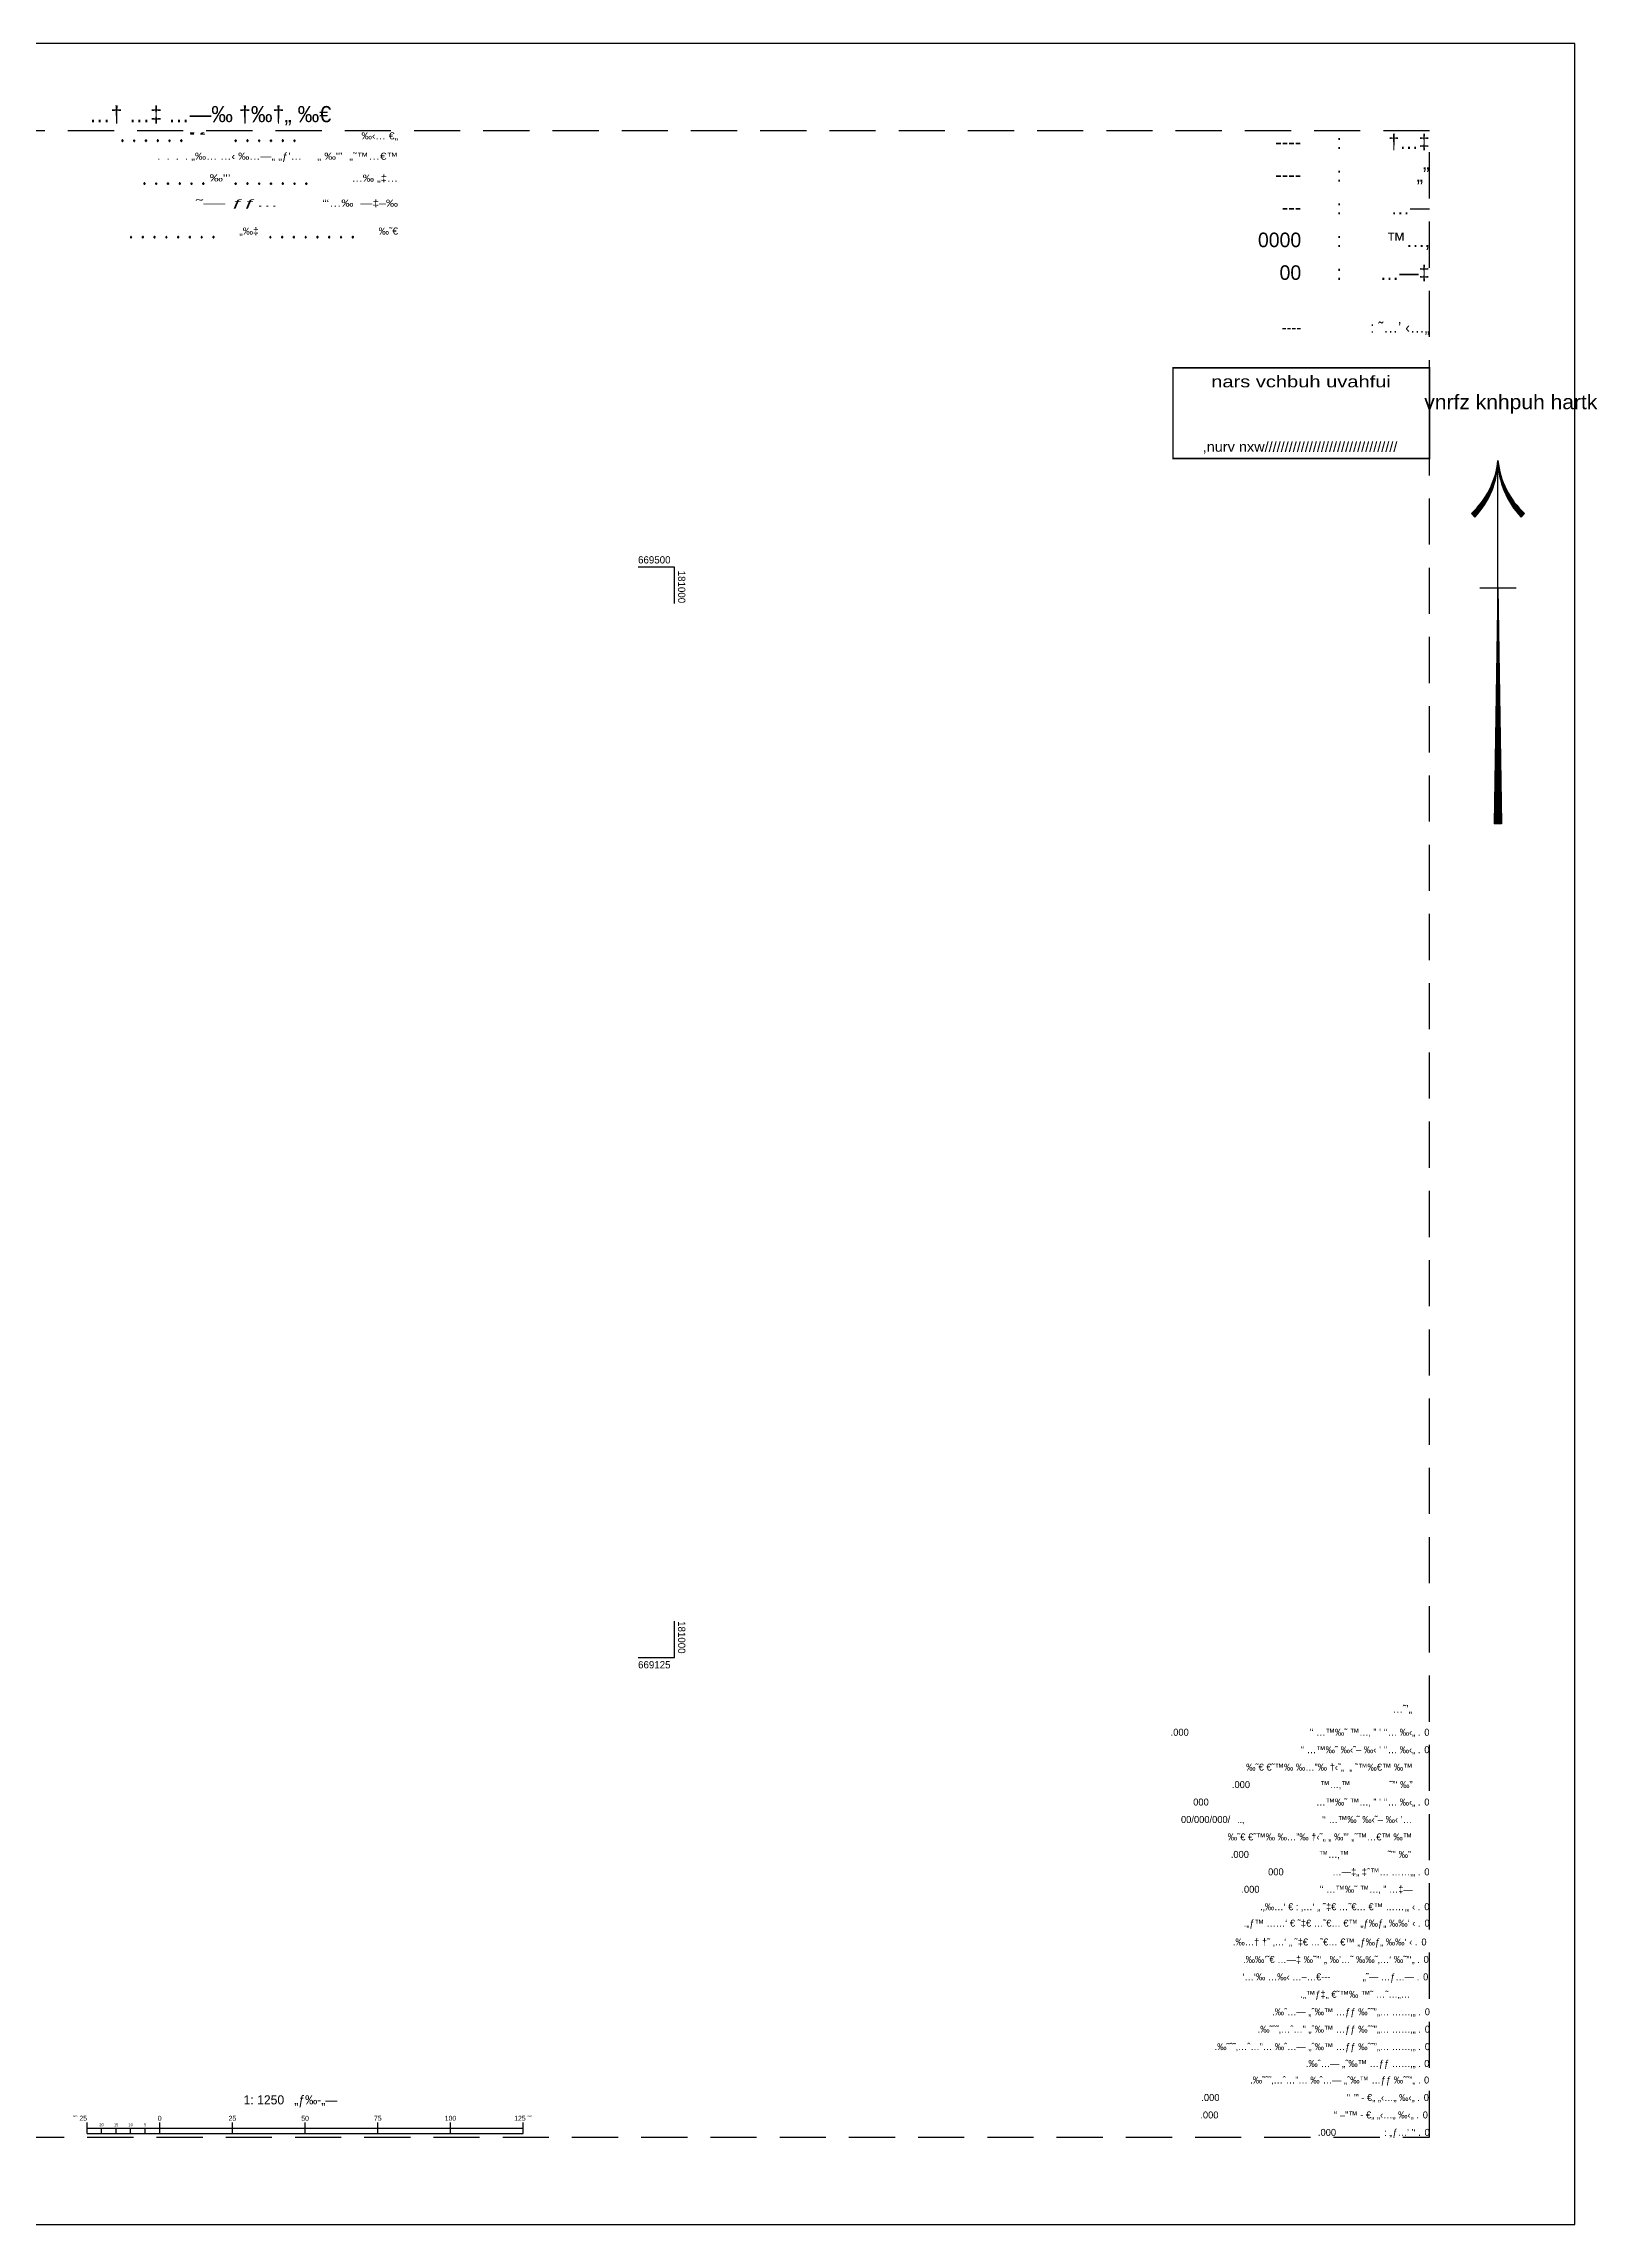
# Model space of a CAD drawing. Extents: x 180421 to 182259, y 668879 to 669787.
# Drawn here: x 180783 to 181317, y 668930 to 669680 of the extents above; entities that cross this region are included whole.
import ezdxf
from ezdxf.enums import TextEntityAlignment as Align

# ---------------------------------------------------------------- set-up
doc = ezdxf.new("R2010")
doc.units = 0
doc.header["$LTSCALE"] = 2.5
doc.header["$MEASUREMENT"] = 0
doc.linetypes.add('HIDDEN', pattern=[9.524999999999999, 6.35, -3.175])
doc.layers.get('0').update_dxf_attribs({"linetype": 'CONTINUOUS'})
for name, color, linetype in [('DFS', 2, 'CONTINUOUS'), ('DRWP002', 2, 'CONTINUOUS'), ('DRWS001', 2, 'CONTINUOUS'), ('DRWS006', 2, 'CONTINUOUS'), ('DRWS014', 2, 'CONTINUOUS'), ('DRWT001', 2, 'CONTINUOUS'), ('DRWT003', 2, 'CONTINUOUS'), ('DRWT004', 2, 'CONTINUOUS'), ('KOTERET', 1, 'CONTINUOUS'), ('חותמת-תצר', 5, 'CONTINUOUS')]:
    doc.layers.add(name, color=color, linetype=linetype)
doc.styles.add('HEBTXT', font='HEBTXT.shx')
doc.styles.add('MD-2010', font='hebtxt.shx', dxfattribs={"height": 1.25})
doc.styles.add('miryam', font='mirym.shx', dxfattribs={"height": 100})

# ---------------------------------------------------------------- blocks, each defined once
blk = doc.blocks.new('SU_1250')
at = {"color": 2}
for p, q in [((-92.96698178449196, -13.11351351676808), (-92.96698178449196, -9.36351351676808)), ((-92.96698178449196, -11.23851351676808), (57.03301821550804, -11.23851351676808)), ((-87.96698178449196, -13.11351351676808), (-87.96698178449196, -11.23851351676808)), ((-82.96698178449196, -13.11351351676808), (-82.96698178449196, -11.23851351676808)), ((-77.96698178449196, -13.11351351676808), (-77.96698178449196, -11.23851351676808)), ((-72.96698178449196, -13.11351351676808), (-72.96698178449196, -11.23851351676808)), ((-67.96698178449196, -13.11351351676808), (-67.96698178449196, -9.36351351676808)), ((-42.96698178449196, -13.11351351676808), (-42.96698178449196, -9.36351351676808)), ((-17.96698178449196, -13.11351351676808), (-17.96698178449196, -9.36351351676808)), ((7.033018215508037, -13.11351351676808), (7.033018215508037, -9.36351351676808)), ((32.03301821550804, -13.11351351676808), (32.03301821550804, -9.36351351676808)), ((57.03301821550804, -13.11351351676808), (57.03301821550804, -9.36351351676808))]:
    blk.add_line(p, q, dxfattribs=at)
at = {"color": 7}
blk.add_line((-92.96698178449196, -13.11351351676808), (57.03301821550804, -13.11351351676808), dxfattribs=at)
at = {"style": 'HEBTXT'}
blk.add_text('1: 1250   „ƒ‰-„—', height=3.125, dxfattribs=at).set_placement((-22.96698178449196, 0.01148648323191992), align=Align.TOP_CENTER)
at = {"color": 2, "style": 'HEBTXT'}
blk.add_text('˜ˆ 25', height=1.7, dxfattribs=at).set_placement((-92.96698178449196, -8.73851351676808), align=Align.RIGHT)
for s, height, p in [('0', 1.7, (-67.96698178449196, -8.73851351676808)), ('25', 1.7, (-42.96698178449196, -8.73851351676808)), ('50', 1.7, (-17.96698178449196, -8.73851351676808)), ('75', 1.7, (7.033018215508037, -8.73851351676808)), ('100', 1.7, (32.03301821550804, -8.73851351676808)), ('125 ˜ˆ', 1.7, (57.03301821550804, -8.73851351676808)), ('20', 1, (-87.96698178449196, -10.61351351676808)), ('15', 1, (-82.96698178449196, -10.61351351676808)), ('10', 1, (-77.96698178449196, -10.61351351676808)), ('5', 1, (-72.96698178449196, -10.61351351676808))]:
    blk.add_text(s, height=height, dxfattribs=at).set_placement(p, align=Align.CENTER)
blk = doc.blocks.new('SU77_6')
at = {"color": 2, "style": 'MD-2010'}
blk.add_attdef('WN', text='', height=2, dxfattribs=at).set_placement((-1.937947931501185, 0.0004575517768898862), align=Align.RIGHT)
at = {"layer": 'DFS', "style": 'HEBTXT'}
blk.add_text('..‚', height=2, dxfattribs=at).set_placement((0, 0))
blk = doc.blocks.new('SUNORTHR')
at = {"color": 2}
for p, q in [((0, 65), (0, 100)), ((-6.403872921098891, 84.38151733106574), (-7.320254394406588, 85.37681601775166)), ((6.403872921098892, 84.38151733106574), (7.320254394406589, 85.37681601775166)), ((0, 65), (0, 68.5)), ((-5, 65), (5, 65)), ((0, 65), (-1, 0)), ((-0.02554744525547445, 65), (-0.5, 0)), ((0, 65), (1, 0)), ((0, 0), (0, 65)), ((0.5, 0), (3.044159906230268e-17, 65)), ((-0.2423076923076923, 44), (-0.75, 0)), ((-0.08076923076923077, 44), (-0.25, 0)), ((0.08076923076923077, 44), (0.25, 0)), ((0.2423076923076923, 44), (0.75, 0)), ((1, 0), (-1, 0))]:
    blk.add_line(p, q, dxfattribs=at)
for centre, start, end in [((-22.93668294439459, 102.3381048251573), 312.6360808484674, 354.179524759516), ((-22.99498270379199, 101.6700087177656), 313.8673465120373, 355.8461914261827), ((-23.0338264121041, 101.0004996162723), 315.0659592826666, 357.5128580928494), ((-23.05318120367573, 100.3301439922182), 316.2313638486169, 359.1795247595161), ((22.9366829443946, 102.3381048251573), 185.8204752404839, 227.3639191515327), ((22.99498270379199, 101.6700087177656), 184.1538085738173, 226.1326534879627), ((23.03382641210411, 101.0004996162723), 182.4871419071506, 224.9340407173334), ((23.05318120367573, 100.3301439922182), 180.8204752404839, 223.7686361513832), ((-22.95827527439944, 102.115598045472), 313.0500989810666, 341.0880374025801), ((-22.97770913656962, 101.8928923636358), 313.4605269894214, 341.6348140411041), ((-23.01009435205782, 101.4469680627099), 314.2705384293455, 342.7245557327126), ((-23.02304266061551, 101.2237913680788), 314.6700828809357, 343.2675196707672), ((-23.04244459266781, 100.7771138005079), 315.458146343693, 344.3496266687203), ((-23.04889639205126, 100.5536549228465), 315.8466220834477, 344.888765208451), ((23.04889639205127, 100.5536549228465), 195.111234791549, 224.1533779165523), ((23.04244459266782, 100.7771138005079), 195.6503733312797, 224.541853656307), ((23.02304266061551, 101.2237913680788), 196.7324803292328, 225.3299171190644), ((23.01009435205782, 101.4469680627099), 197.2754442672874, 225.7294615706545), ((22.97770913656962, 101.8928923636358), 198.3651859588959, 226.5394730105786), ((22.95827527439945, 102.115598045472), 198.9119625974199, 226.9499010189334)]:
    blk.add_arc(centre, 23.05554507412708, start, end, dxfattribs=at)
blk = doc.blocks.new('HEAN12')
at = {"layer": 'DRWT003', "style": 'HEBTXT'}
blk.add_text('  \'‘ –"™ - €„ „‹…„ ‰‹„ .', height=2, dxfattribs=at).set_placement((-2.511170887146363, -2.842170943040401e-14), align=Align.RIGHT)
at = {"layer": 'DRWT003', "style": 'HEBTXT', "flags": 8}
blk.add_attdef('NUM_T', text='', height=2, dxfattribs=at).set_placement((-59.9409527996354, 3.31529970765132e-05), align=Align.RIGHT)
blk.add_attdef('NO', (-1.404364525915412, 0), '', height=2, dxfattribs=at)
blk = doc.blocks.new('HEAN11')
at = {"layer": 'DRWT003', "style": 'HEBTXT'}
blk.add_text('  \'‘ ’" - €„ „‹…„ ‰‹„ .', height=2, dxfattribs=at).set_placement((-2.511172131737794, -2.842170943040401e-14), align=Align.RIGHT)
at = {"layer": 'DRWT003', "style": 'HEBTXT', "flags": 8}
blk.add_attdef('NUM_T', text='', height=2, dxfattribs=at).set_placement((-59.94095404422683, 3.31529970765132e-05), align=Align.RIGHT)
blk.add_attdef('NO', (-1.404365770506843, 0), '', height=2, dxfattribs=at)
blk = doc.blocks.new('HEAN15')
at = {"layer": 'DRWT003', "style": 'HEBTXT'}
blk.add_text('.‰˜ˆ˜‚…ˆ…”… ‰ˆ…— „ˆ‰™ …ƒƒ ‰ˆ˜”„… ……‚„ .', height=2, dxfattribs=at).set_placement((-2.439833450163064, 0), align=Align.RIGHT)
at = {"layer": 'DRWT003', "style": 'HEBTXT', "flags": 8}
blk.add_attdef('NO', (-1.333027088932113, 0), '', height=2, dxfattribs=at)
blk = doc.blocks.new('HEAN10')
at = {"layer": 'DRWT003', "style": 'HEBTXT'}
blk.add_text('.‰˜ˆ˜‚…ˆ…” „ˆ‰™ …ƒƒ ‰ˆ˜”„… ……‚„ .', height=2, dxfattribs=at).set_placement((-2.439833450163064, 0), align=Align.RIGHT)
at = {"layer": 'DRWT003', "style": 'HEBTXT', "flags": 8}
blk.add_attdef('NO', (-1.333027088932113, 0), '', height=2, dxfattribs=at)
blk = doc.blocks.new('HEAN9')
at = {"layer": 'DRWT003', "style": 'HEBTXT'}
blk.add_text('.‰ˆ…— „ˆ‰™ …ƒƒ ‰ˆ˜”„… ……‚„ .', height=2, dxfattribs=at).set_placement((-2.439833450163064, 0), align=Align.RIGHT)
at = {"layer": 'DRWT003', "style": 'HEBTXT', "flags": 8}
blk.add_attdef('NO', (-1.333027088932113, 0), '', height=2, dxfattribs=at)
blk = doc.blocks.new('HEAN8')
at = {"layer": 'DRWT003', "style": 'HEBTXT'}
for s, p in [('‘…‘‰ …‰‹ …–…€                „˜— …ƒ…— .', (-2.439833450163064, -2.842170943040401e-14)), ('.„™ƒ‡„ €˜™‰ ™˜ …˜…„…', (-5.043261057522272, -5.000000000000028))]:
    blk.add_text(s, height=2, dxfattribs=at).set_placement(p, align=Align.RIGHT)
at = {"layer": 'DRWT003', "style": 'HEBTXT', "flags": 8}
blk.add_attdef('NEK_BAK', text='', height=2, dxfattribs=at).set_placement((-27.88827548702477, -2.842170943040401e-14), align=Align.RIGHT)
blk.add_attdef('NO', (-1.333027088932113, 2.842170943040401e-14), '', height=2, dxfattribs=at)
blk = doc.blocks.new('HEAN7')
at = {"layer": 'DRWT003', "style": 'HEBTXT'}
blk.add_text('.‰‰’˜€ …—‡ ‰˜”‘ „ ‰’…˜ ‰‰˜‚…‘ ‰˜”‘„ .', height=2, dxfattribs=at).set_placement((-2.411054459041566, -2.842170943040401e-14), align=Align.RIGHT)
at = {"layer": 'DRWT003', "style": 'HEBTXT', "flags": 8}
blk.add_attdef('NO', (-1.333027088932113, 0), '', height=2, dxfattribs=at)
blk = doc.blocks.new('HEAN6')
at = {"layer": 'DRWT003', "style": 'HEBTXT'}
blk.add_text('.‰…† †˜ ‚…‘ „ ˜‡€ …˜€… €™ „ƒ‰ƒ„ ‰‰‘ ‹ .', height=2, dxfattribs=at).set_placement((-2.467012563973526, -2.842170943040401e-14), align=Align.RIGHT)
at = {"layer": 'DRWT003', "style": 'HEBTXT', "flags": 8}
blk.add_attdef('NO', (-1.333027088932113, 0), '', height=2, dxfattribs=at)
blk = doc.blocks.new('HEAN5')
at = {"layer": 'DRWT003', "style": 'HEBTXT'}
blk.add_text('.‚‰…‘ € : ‚…‘ „ ˜‡€ …˜€… €™ ……‚„ ‹ .', height=2, dxfattribs=at).set_placement((-2.467601810322918, -2.842170943040401e-14), align=Align.RIGHT)
at = {"layer": 'DRWT003', "style": 'HEBTXT', "flags": 8}
blk.add_attdef('NO', (-1.333027088932113, 0), '', height=2, dxfattribs=at)
blk = doc.blocks.new('HEAN4')
at = {"layer": 'DRWT003', "style": 'HEBTXT'}
for s, p in [('…—‡„ ‡ˆ™… ……‚„ .', (-2.439833450163121, -2.842170943040401e-14)), ("'‘ …™‰˜ ™…‚ ” …‡—", (-4.636977357025785, -5.000000000000028))]:
    blk.add_text(s, height=2, dxfattribs=at).set_placement(p, align=Align.RIGHT)
at = {"layer": 'DRWT003', "style": 'HEBTXT', "flags": 8}
for tag, p in [('GVUL', (-41.63032352294357, -2.842170943040401e-14)), ('MS_GUSH', (-48.55472201430791, -5.000000000000028))]:
    blk.add_attdef(tag, text='', height=2, dxfattribs=at).set_placement(p, align=Align.RIGHT)
blk.add_attdef('NO', (-1.333027088932113, -2.842170943040401e-14), '', height=2, dxfattribs=at)
blk = doc.blocks.new('HEAN3')
at = {"layer": 'DRWT003', "style": 'HEBTXT'}
for s, p in [(' …™‰˜ ™…‚ ” ’ ‘‘… ‰‹„ .', (-2.439833450163064, 0)), ("'‘ …™‰˜ ‰‹˜– ‰‹ ’…", (-4.844343128563366, -5)), ('   ‰˜€ €˜™‰ ‰…”‰ †‹˜„ „ ‰"’ „˜™…€™ ‰™', (-4.844343128563366, -10)), (' ™…‚™               ˜”‘ ‰”', (-5.106365048850591, -15))]:
    blk.add_text(s, height=2, dxfattribs=at).set_placement(p, align=Align.RIGHT)
at = {"layer": 'DRWT003', "style": 'HEBTXT', "flags": 8}
for p in [(-63.10224855167229, 0), (-51.58939217886513, -15)]:
    blk.add_attdef('MS_GUSH', text='', height=2, dxfattribs=at).set_placement(p, align=Align.RIGHT)
blk.add_attdef('NO', (-1.333027088932113, 0), '', height=2, dxfattribs=at)
blk = doc.blocks.new('HEAN2')
at = {"layer": 'DRWT003', "style": 'HEBTXT'}
for s, p in [("'‘ …™‰˜ ‰‹˜– ‰‹ ’ ‘‘… ‰‹„ .", (-2.439833450163121, 0)), ('‰˜€ €˜™‰ ‰…”‰ †‹˜„  „ ˜™‰€™ ‰™', (-4.690292125863323, -5)), (' ™…‚™               ˜”‘ ‰”', (-4.690292125863323, -10))]:
    blk.add_text(s, height=2, dxfattribs=at).set_placement(p, align=Align.RIGHT)
at = {"layer": 'DRWT003', "style": 'HEBTXT', "flags": 8}
blk.add_attdef('NO', (-1.333027088932113, 0), '', height=2, dxfattribs=at)
blk.add_attdef('MS_GUSH', text='', height=2, dxfattribs=at).set_placement((-51.26885085571934, -10), align=Align.RIGHT)
blk = doc.blocks.new('HEAN1')
at = {"layer": 'DRWT003', "style": 'HEBTXT'}
blk.add_text(" '‘ …™‰˜ ™…‚ ” ’ ‘‘… ‰‹„ .", height=2, dxfattribs=at).set_placement((-2.439833450163121, 0), align=Align.RIGHT)
at = {"layer": 'DRWT003', "style": 'HEBTXT', "flags": 8}
blk.add_attdef('MS_GUSH', text='', height=2, dxfattribs=at).set_placement((-68.83206712103419, 0), align=Align.RIGHT)
blk.add_attdef('NO', (-1.333027088932113, 0), '', height=2, dxfattribs=at)
blk = doc.blocks.new('HEAN13')
at = {"layer": 'DRWT003', "style": 'HEBTXT'}
blk.add_text(": „ƒ…’ '‘ .", height=2, dxfattribs=at).set_placement((-2.439833450163064, 0), align=Align.RIGHT)
at = {"layer": 'DRWT003', "style": 'HEBTXT', "flags": 8}
blk.add_attdef('MS_WORK', text='', height=2, dxfattribs=at).set_placement((-26.68609030272285, 0), align=Align.RIGHT)
blk.add_attdef('NO', (-1.333027088932113, 5.684341886080801e-14), '', height=2, dxfattribs=at)
blk = doc.blocks.new('HEAN16')
at = {"layer": 'DRWT003', "style": 'HEBTXT'}
blk.add_text('.„ƒ™ ……‘ € ˜‡€ …˜€… €™ „ƒ‰ƒ„ ‰‰‘ ‹ .', height=2, dxfattribs=at).set_placement((-1.133985475054914, 2.842170943040401e-14), align=Align.RIGHT)
at = {"layer": 'DRWT003', "style": 'MD-2010'}
blk.add_attdef('0', (0, 0), '', height=2, dxfattribs=at)
blk = doc.blocks.new('HEAN17')
at = {"layer": 'DRWT003', "style": 'HEBTXT'}
blk.add_text('.‰ˆ…— „ˆ‰™ …ƒƒ ……‚„ .', height=2, dxfattribs=at).set_placement((-0.9570588374124327, 0), align=Align.RIGHT)
at = {"layer": 'DRWT003', "style": 'MD-2010'}
blk.add_attdef('0', (0, 0), '', height=2, dxfattribs=at)
blk = doc.blocks.new('HEAN18')
at = {"layer": 'DRWT003', "style": 'HEBTXT'}
blk.add_text('.‰˜ˆ˜‚…ˆ…”… ‰ˆ…— „ˆ‰™ …ƒƒ ‰ˆ˜”„ .', height=2, dxfattribs=at).set_placement((-0.9570588374124327, 0), align=Align.RIGHT)
at = {"layer": 'DRWT003', "style": 'MD-2010'}
blk.add_attdef('0', (0, 0), '', height=2, dxfattribs=at)

msp = doc.modelspace()

# ---------------------------------------------------------------- linework, layer by layer
at = {"color": 2}
for p, q in [((181309.6962988791, 669680.0336446953), (180434.6962988791, 669680.0336446953)), ((181309.6962988791, 668930.0336446953), (181309.6962988791, 669680.0336446953)), ((180434.6962988791, 668930.0336446953), (181309.6962988791, 668930.0336446953))]:
    msp.add_line(p, q, dxfattribs=at)
at = {"color": 30, "linetype": 'HIDDEN'}
for p, q in [((181259.6962988791, 669650.0336446953), (180464.6962988791, 669650.0336446953)), ((181259.6962988791, 668960.0336446953), (181259.6962988791, 669650.0336446953)), ((180464.6962988791, 668960.0336446953), (181259.6962988791, 668960.0336446953))]:
    msp.add_line(p, q, dxfattribs=at)
at = {"layer": 'DRWP002'}
for p, q in [((181000, 669500), (180987.5, 669500)), ((181000, 669487.5), (181000, 669500)), ((181000, 669125), (181000, 669137.5)), ((180987.5, 669125), (181000, 669125))]:
    msp.add_line(p, q, dxfattribs=at)
at = {"layer": 'KOTERET', "color": 1, "linetype": 'Continuous', "lineweight": 40}
for centre, start, end in [((180810.17088741, 669646.656944992), 90.00000531603101, 180.000011459156), ((180810.1708873965, 669646.6569449914), 180.000011459156, 270.000013440221), ((180810.1708874166, 669646.6569449789), 2.3552104e-05, 90.00000810413601), ((180810.1708874031, 669646.6569449782), 270.000010672127, 2.3712184e-05), ((180814.22088741, 669646.6569453969), 90.00000531603101, 180.000011459156), ((180814.2208873965, 669646.6569453962), 180.000011459156, 270.000013440221), ((180814.2208874167, 669646.6569453836), 2.3552104e-05, 90.00000810413601), ((180814.2208874031, 669646.6569453831), 270.000010672127, 2.3712184e-05), ((180818.27088741, 669646.6569458017), 90.00000531603101, 180.000011459156), ((180818.2708873965, 669646.6569458017), 180.000011459156, 270.000013440221), ((180818.2708874166, 669646.6569457885), 2.3552104e-05, 90.00000810413601), ((180818.2708874031, 669646.656945788), 270.000010672127, 2.3712184e-05), ((180822.3208874101, 669646.6569462072), 90.00000531603101, 180.000011459156), ((180822.3208873965, 669646.6569462066), 180.000011459156, 270.000013440221), ((180822.3208874166, 669646.6569461934), 2.3552104e-05, 90.00000810413601), ((180822.3208874031, 669646.6569461934), 270.000010672127, 2.3712184e-05), ((180826.37088741, 669646.656946612), 90.00000531603101, 180.000011459156), ((180826.3708873965, 669646.6569466115), 180.000011459156, 270.000013440221), ((180826.3708874166, 669646.6569465982), 2.3552104e-05, 90.00000810413601), ((180826.3708874031, 669646.6569465982), 270.000010672127, 2.3712184e-05), ((180830.42088741, 669646.656947017), 90.00000531603101, 180.000011459156), ((180830.4208873965, 669646.6569470163), 180.000011459156, 270.000013440221), ((180830.4208874166, 669646.6569470031), 2.3552104e-05, 90.00000810413601), ((180830.4208874031, 669646.6569470031), 270.000010672127, 2.3712184e-05), ((180849.0997559676, 669646.656944992), 90.00000531603101, 180.000011459156), ((180849.0997559541, 669646.6569449914), 180.000011459156, 270.000013440221), ((180849.0997559742, 669646.6569449789), 2.3552104e-05, 90.00000810413601), ((180849.0997559607, 669646.6569449782), 270.000010672127, 2.3712184e-05), ((180853.1497559676, 669646.6569453969), 90.00000531603101, 180.000011459156), ((180853.1497559541, 669646.6569453962), 180.000011459156, 270.000013440221), ((180853.1497559742, 669646.6569453836), 2.3552104e-05, 90.00000810413601), ((180853.1497559607, 669646.6569453831), 270.000010672127, 2.3712184e-05), ((180857.1997559676, 669646.6569458017), 90.00000531603101, 180.000011459156), ((180857.1997559541, 669646.6569458017), 180.000011459156, 270.000013440221), ((180857.1997559742, 669646.6569457885), 2.3552104e-05, 90.00000810413601), ((180857.1997559607, 669646.656945788), 270.000010672127, 2.3712184e-05), ((180861.2497559676, 669646.6569462072), 90.00000531603101, 180.000011459156), ((180861.2497559541, 669646.6569462066), 180.000011459156, 270.000013440221), ((180861.2497559742, 669646.6569461934), 2.3552104e-05, 90.00000810413601), ((180861.2497559607, 669646.6569461934), 270.000010672127, 2.3712184e-05), ((180865.2997559676, 669646.656946612), 90.00000531603101, 180.000011459156), ((180865.2997559541, 669646.6569466115), 180.000011459156, 270.000013440221), ((180865.2997559742, 669646.6569465982), 2.3552104e-05, 90.00000810413601), ((180865.2997559607, 669646.6569465982), 270.000010672127, 2.3712184e-05), ((180869.3497559676, 669646.656947017), 90.00000531603101, 180.000011459156), ((180869.3497559541, 669646.6569470163), 180.000011459156, 270.000013440221), ((180869.3497559742, 669646.6569470031), 2.3552104e-05, 90.00000810413601), ((180869.3497559607, 669646.6569470031), 270.000010672127, 2.3712184e-05), ((180817.7365559675, 669631.8805510151), 90.00000531603101, 180.000011459156), ((180817.736555954, 669631.8805510146), 180.000011459156, 270.000013440221), ((180817.7365559741, 669631.8805510013), 2.3552104e-05, 90.00000810413601), ((180817.7365559606, 669631.8805510013), 270.000010672127, 2.3712184e-05), ((180821.7865559675, 669631.88055142), 90.00000531603101, 180.000011459156), ((180821.786555954, 669631.88055142), 180.000011459156, 270.000013440221), ((180821.7865559741, 669631.8805514068), 2.3552104e-05, 90.00000810413601), ((180821.7865559606, 669631.8805514062), 270.000010672127, 2.3712184e-05), ((180825.8365559675, 669631.8805518248), 90.00000531603101, 180.000011459156), ((180825.836555954, 669631.8805518248), 180.000011459156, 270.000013440221), ((180825.8365559741, 669631.8805518117), 2.3552104e-05, 90.00000810413601), ((180825.8365559606, 669631.880551811), 270.000010672127, 2.3712184e-05), ((180829.8865559675, 669631.8805522297), 90.00000531603101, 180.000011459156), ((180829.886555954, 669631.8805522297), 180.000011459156, 270.000013440221), ((180829.8865559741, 669631.8805522164), 2.3552104e-05, 90.00000810413601), ((180829.8865559606, 669631.8805522159), 270.000010672127, 2.3712184e-05), ((180833.9365559675, 669631.8805526352), 90.00000531603101, 180.000011459156), ((180833.936555954, 669631.8805526345), 180.000011459156, 270.000013440221), ((180833.9365559741, 669631.8805526213), 2.3552104e-05, 90.00000810413601), ((180833.9365559606, 669631.8805526213), 270.000010672127, 2.3712184e-05), ((180837.9865559675, 669631.88055304), 90.00000531603101, 180.000011459156), ((180837.986555954, 669631.8805530394), 180.000011459156, 270.000013440221), ((180837.9865559741, 669631.8805530268), 2.3552104e-05, 90.00000810413601), ((180837.9865559606, 669631.8805530262), 270.000010672127, 2.3712184e-05), ((180849.0997559676, 669631.8805510151), 90.00000531603101, 180.000011459156), ((180849.0997559541, 669631.8805510146), 180.000011459156, 270.000013440221), ((180849.0997559742, 669631.8805510013), 2.3552104e-05, 90.00000810413601), ((180849.0997559607, 669631.8805510013), 270.000010672127, 2.3712184e-05), ((180853.1497559676, 669631.88055142), 90.00000531603101, 180.000011459156), ((180853.1497559541, 669631.88055142), 180.000011459156, 270.000013440221), ((180853.1497559742, 669631.8805514068), 2.3552104e-05, 90.00000810413601), ((180853.1497559607, 669631.8805514062), 270.000010672127, 2.3712184e-05), ((180857.1997559676, 669631.8805518248), 90.00000531603101, 180.000011459156), ((180857.1997559541, 669631.8805518248), 180.000011459156, 270.000013440221), ((180857.1997559742, 669631.8805518117), 2.3552104e-05, 90.00000810413601), ((180857.1997559607, 669631.880551811), 270.000010672127, 2.3712184e-05), ((180861.2497559676, 669631.8805522297), 90.00000531603101, 180.000011459156), ((180861.2497559541, 669631.8805522297), 180.000011459156, 270.000013440221), ((180861.2497559742, 669631.8805522164), 2.3552104e-05, 90.00000810413601), ((180861.2497559607, 669631.8805522159), 270.000010672127, 2.3712184e-05), ((180865.2997559676, 669631.8805526352), 90.00000531603101, 180.000011459156), ((180865.2997559541, 669631.8805526345), 180.000011459156, 270.000013440221), ((180865.2997559742, 669631.8805526213), 2.3552104e-05, 90.00000810413601), ((180865.2997559607, 669631.8805526213), 270.000010672127, 2.3712184e-05), ((180869.3497559676, 669631.88055304), 90.00000531603101, 180.000011459156), ((180869.3497559541, 669631.8805530394), 180.000011459156, 270.000013440221), ((180869.3497559742, 669631.8805530268), 2.3552104e-05, 90.00000810413601), ((180869.3497559607, 669631.8805530262), 270.000010672127, 2.3712184e-05), ((180873.3997559676, 669631.8805534448), 90.00000531603101, 180.000011459156), ((180873.3997559541, 669631.8805534448), 180.000011459156, 270.000013440221), ((180873.3997559742, 669631.8805534317), 2.3552104e-05, 90.00000810413601), ((180873.3997559607, 669631.880553431), 270.000010672127, 2.3712184e-05), ((180813.1232771911, 669613.4783307577), 90.00000531603101, 180.000011459156), ((180813.1232771776, 669613.478330757), 180.000011459156, 270.000013440221), ((180813.1232771977, 669613.4783307438), 2.3552104e-05, 90.00000810413601), ((180813.123277184, 669613.4783307438), 270.000010672127, 2.3712184e-05), ((180817.1732771911, 669613.4783311625), 90.00000531603101, 180.000011459156), ((180817.1732771776, 669613.4783311625), 180.000011459156, 270.000013440221), ((180817.1732771977, 669613.4783311493), 2.3552104e-05, 90.00000810413601), ((180817.173277184, 669613.4783311486), 270.000010672127, 2.3712184e-05), ((180821.2232771911, 669613.4783315674), 90.00000531603101, 180.000011459156), ((180821.2232771776, 669613.4783315674), 180.000011459156, 270.000013440221), ((180821.2232771977, 669613.4783315541), 2.3552104e-05, 90.00000810413601), ((180821.223277184, 669613.4783315535), 270.000010672127, 2.3712184e-05), ((180825.2732771911, 669613.4783319728), 90.00000531603101, 180.000011459156), ((180825.2732771776, 669613.4783319721), 180.000011459156, 270.000013440221), ((180825.2732771977, 669613.478331959), 2.3552104e-05, 90.00000810413601), ((180825.273277184, 669613.478331959), 270.000010672127, 2.3712184e-05), ((180829.3232771911, 669613.4783323776), 90.00000531603101, 180.000011459156), ((180829.3232771776, 669613.478332377), 180.000011459156, 270.000013440221), ((180829.3232771977, 669613.4783323639), 2.3552104e-05, 90.00000810413601), ((180829.323277184, 669613.4783323639), 270.000010672127, 2.3712184e-05), ((180833.3732771911, 669613.4783327825), 90.00000531603101, 180.000011459156), ((180833.3732771776, 669613.4783327819), 180.000011459156, 270.000013440221), ((180833.3732771977, 669613.4783327687), 2.3552104e-05, 90.00000810413601), ((180833.373277184, 669613.4783327687), 270.000010672127, 2.3712184e-05), ((180837.4232771911, 669613.4783331874), 90.00000531603101, 180.000011459156), ((180837.4232771776, 669613.4783331874), 180.000011459156, 270.000013440221), ((180837.4232771977, 669613.4783331741), 2.3552104e-05, 90.00000810413601), ((180837.423277184, 669613.4783331736), 270.000010672127, 2.3712184e-05), ((180841.4732771911, 669613.4783335922), 90.00000531603101, 180.000011459156), ((180841.4732771776, 669613.4783335922), 180.000011459156, 270.000013440221), ((180841.4732771977, 669613.478333579), 2.3552104e-05, 90.00000810413601), ((180841.473277184, 669613.4783335783), 270.000010672127, 2.3712184e-05), ((180861.0391559675, 669613.4783307577), 90.00000531603101, 180.000011459156), ((180861.039155954, 669613.478330757), 180.000011459156, 270.000013440221), ((180861.0391559741, 669613.4783307438), 2.3552104e-05, 90.00000810413601), ((180861.0391559604, 669613.4783307438), 270.000010672127, 2.3712184e-05), ((180865.0891559675, 669613.4783311625), 90.00000531603101, 180.000011459156), ((180865.089155954, 669613.4783311625), 180.000011459156, 270.000013440221), ((180865.0891559741, 669613.4783311493), 2.3552104e-05, 90.00000810413601), ((180865.0891559604, 669613.4783311486), 270.000010672127, 2.3712184e-05), ((180869.1391559675, 669613.4783315674), 90.00000531603101, 180.000011459156), ((180869.139155954, 669613.4783315674), 180.000011459156, 270.000013440221), ((180869.1391559741, 669613.4783315541), 2.3552104e-05, 90.00000810413601), ((180869.1391559604, 669613.4783315535), 270.000010672127, 2.3712184e-05), ((180873.1891559675, 669613.4783319728), 90.00000531603101, 180.000011459156), ((180873.189155954, 669613.4783319721), 180.000011459156, 270.000013440221), ((180873.1891559741, 669613.478331959), 2.3552104e-05, 90.00000810413601), ((180873.1891559604, 669613.478331959), 270.000010672127, 2.3712184e-05), ((180877.2391559675, 669613.4783323776), 90.00000531603101, 180.000011459156), ((180877.239155954, 669613.478332377), 180.000011459156, 270.000013440221), ((180877.2391559741, 669613.4783323639), 2.3552104e-05, 90.00000810413601), ((180877.2391559604, 669613.4783323639), 270.000010672127, 2.3712184e-05), ((180881.2891559675, 669613.4783327825), 90.00000531603101, 180.000011459156), ((180881.289155954, 669613.4783327819), 180.000011459156, 270.000013440221), ((180881.2891559741, 669613.4783327687), 2.3552104e-05, 90.00000810413601), ((180881.2891559604, 669613.4783327687), 270.000010672127, 2.3712184e-05), ((180885.3391559675, 669613.4783331874), 90.00000531603101, 180.000011459156), ((180885.339155954, 669613.4783331874), 180.000011459156, 270.000013440221), ((180885.3391559741, 669613.4783331741), 2.3552104e-05, 90.00000810413601), ((180885.3391559604, 669613.4783331736), 270.000010672127, 2.3712184e-05), ((180889.3891559675, 669613.4783335922), 90.00000531603101, 180.000011459156), ((180889.389155954, 669613.4783335922), 180.000011459156, 270.000013440221), ((180889.3891559741, 669613.478333579), 2.3552104e-05, 90.00000810413601), ((180889.3891559604, 669613.4783335783), 270.000010672127, 2.3712184e-05)]:
    msp.add_arc(centre, 0.13499999966466, start, end, dxfattribs=at)
at = {"layer": 'חותמת-תצר', "const_width": 0.5076562499999999, "flags": 128}
msp.add_lwpolyline([(181171.4649186939, 669537.3675044959), (181171.4649186939, 669568.527905788), (181259.6797265461, 669568.527905788), (181259.6797265461, 669537.3675044959)], close=True, dxfattribs=at)

# ---------------------------------------------------------------- block references
at = {"xscale": 1.2, "yscale": 1.2, "zscale": 1.2}
for name, p, values in [('HEAN1', (181259.49409671, 669098.0813800186), {'NO': '0', 'MS_GUSH': '.000'}), ('HEAN2', (181259.49409671, 669092.0813800186), {'NO': '0', 'MS_GUSH': '.000'}), ('HEAN4', (181259.49409671, 669050.0813800186), {'NO': '0', 'GVUL': '000', 'MS_GUSH': '.000'}), ('HEAN5', (181259.49409671, 669038.0813800186), {'NO': '0'}), ('HEAN16', (181257.9728149855, 669032.4311214219), {'0': '0'}), ('HEAN6', (181258.502953218, 669025.9533774495), {'NO': '0'}), ('HEAN7', (181259.2522907391, 669019.9533774495), {'NO': '0'}), ('HEAN8', (181259.0910860877, 669013.9533774495), {'NO': '0', 'NEK_BAK': '---'}), ('HEAN9', (181259.6553013613, 669001.9533774495), {'NO': '0'}), ('HEAN10', (181259.6605633934, 668995.9533774495), {'NO': '0'}), ('HEAN15', (181259.6605627227, 668989.9533774495), {'NO': '0'}), ('HEAN17', (181257.8739983271, 668984.1677733803), {'0': '0'}), ('HEAN18', (181257.8040121126, 668978.483286012), {'0': '0'}), ('HEAN11', (181259.3855018942, 668972.464538107), {'NO': '0', 'NUM_T': '.000'}), ('HEAN12', (181259.0446764851, 668966.464538107), {'NO': '0', 'NUM_T': '.000'}), ('HEAN13', (181259.5899974078, 668960.464538107), {'NO': '0', 'MS_WORK': '.000'})]:
    msp.add_blockref(name, p, dxfattribs=at).add_auto_attribs(values)
ref = msp.add_blockref('HEAN3', (181259.49409671, 669074.0813800186), dxfattribs=dict(xscale=1.2, yscale=1.2, zscale=1.2))
ref.add_attrib('NO', '0', (181257.8944642033, 669074.0813800186), dxfattribs={"layer": 'DRWT003', "height": 2.4, "style": 'HEBTXT', "flags": 8})
ref.add_attrib('MS_GUSH', '000', dxfattribs={"layer": 'DRWT003', "height": 2.4, "style": 'HEBTXT', "flags": 8}).set_placement((181183.771398448, 669074.0813800186), align=Align.RIGHT)
ref.add_attrib('MS_GUSH', '.000', dxfattribs={"layer": 'DRWT003', "height": 2.4, "style": 'HEBTXT', "flags": 8}).set_placement((181197.5868260953, 669056.0813800186), align=Align.RIGHT)
at = {"layer": 'DRWS001', "xscale": 1.25, "yscale": 1.25, "zscale": 1.25}
msp.add_blockref('SUNORTHR', (181283.2279654348, 669411.6688112834), dxfattribs=at)
at = {"layer": 'DRWS006', "xscale": 1.2, "yscale": 1.2, "zscale": 1.2}
msp.add_blockref('SU77_6', (181193.49409671, 669068.0813800186), dxfattribs=at).add_auto_attribs({'WN': '00/000/000/'})
at = {"layer": 'DRWS014'}
msp.add_blockref('SU_1250', (180890.9462988791, 668974.4086446953), dxfattribs=at)

# ---------------------------------------------------------------- texts
at = {"style": 'HEBTXT'}
msp.add_text('…† …‡ …—‰ †‰†„ ‰€', height=5.550025219970848, dxfattribs=at).set_placement((180798.6600805164, 669653.0125298573))
at = {"layer": 'DFS', "style": 'HEBTXT'}
msp.add_text('…˜’„', height=2.64, dxfattribs=at).set_placement((181253.6873865568, 669105.9989357634), align=Align.RIGHT)
at = {"layer": 'DRWT001', "color": 2, "style": 'HEBTXT'}
for s, height, p in [('----', 5, (181215.5574731638, 669643.7843579543)), (':', 5, (181229.5329630553, 669643.7843579543)), ('†…‡', 5, (181259.6962988791, 669643.7843579543)), ('„”', 5, (181259.6962988791, 669632.5343579543)), ('----', 5, (181215.5574731638, 669632.5343579543)), (':', 5, (181229.5329630553, 669632.5343579543)), ('---', 5, (181215.5574731638, 669621.2843579543)), (':', 5, (181229.5329630553, 669621.2843579543)), ('…—', 5, (181259.6962988791, 669621.2843579543)), ('0000', 5, (181215.5574731638, 669610.0343579543)), ('™…‚', 5, (181259.6962988791, 669610.0343579543)), (':', 5, (181229.5329630553, 669610.0343579543)), ('00', 5, (181215.5574731638, 669598.7843579543)), (':', 5, (181229.5329630553, 669598.7843579543)), ('…—‡', 5, (181259.6962988791, 669598.7843579543)), ('----', 3.75, (181215.5574731638, 669580.5705012465)), (': ˜…’ ‹…„', 3.75, (181259.6962988791, 669580.5705012465))]:
    msp.add_text(s, height=height, dxfattribs=at).set_placement(p, align=Align.RIGHT)
at = {"layer": 'DRWT004', "style": 'HEBTXT'}
for s, p in [('669500', (180987.5, 669501.25)), ('669125', (180987.5, 669121.25))]:
    msp.add_text(s, height=2.5, dxfattribs=at).set_placement(p)
for p in [(181001.25, 669498.75), (181001.25, 669137.5)]:
    msp.add_text('181000', height=2.5, rotation=270, dxfattribs=at).set_placement(p)
at = {"layer": 'KOTERET', "color": 1, "lineweight": 40, "style": 'HEBTXT'}
for s, width, p, p2 in [("'‘", 1.362902587092949, (180832.4451517878, 669647.0910106613), (180839.7351517878, 669647.0910106613)), ('‰"’', 1.636363636371998, (180840.0912326739, 669632.6358631697), (180847.381232674, 669632.6358631697)), ('˜— ƒƒ…', 1.367993792451367, (180835.3915090667, 669623.9743822231), (180863.7621657701, 669623.9743822231))]:
    msp.add_text(s, height=2.43, dxfattribs=dict(at, width=width)).set_placement(p, p2, align=Align.FIT)
for s, width, p in [('‰‹… €„', 1.106382978724301, (180904.9504539894, 669647.0962045525)), (' .  .  .  . „‰… …‹ ‰…—„ „ƒ’…', 1.176470588235293, (180871.8307596837, 669640.1069441686)), ('„ ‰"’  „˜™…€™', 1.22800286820254, (180904.9504539894, 669640.0893407647)), ('…‰ „‡…', 1.178571428574457, (180904.9504539894, 669632.555551017)), ('“‘…‰  —‡–‰', 1.285714285719572, (180904.9504539894, 669623.9743822231)), ('„‰‡', 1.082754696724812, (180857.034575213, 669614.3531307596)), ('‰˜€', 1.082754696724812, (180904.9504539894, 669614.3531307596))]:
    msp.add_text(s, height=2.43, dxfattribs=dict(at, width=width)).set_placement(p, align=Align.RIGHT)
at = {"layer": 'חותמת-תצר', "style": 'miryam'}
for s, height, width, p in [('nars vchbuh uvahfui', 3.971000000000001, 1.3, (181215.5038984144, 669563.8898681648)), (',nurv nxw/////////////////////////////////', 3.384375, 1.1, (181215.1618386795, 669541.153434626))]:
    msp.add_text(s, height=height, dxfattribs=dict(at, width=width)).set_placement(p, align=Align.MIDDLE)
at = {"layer": 'חותמת-תצר', "style": 'miryam', "width": 1.09}
msp.add_text('vnrfz knhpuh hartk', height=4.963750000000001, dxfattribs=at).set_placement((181257.898094785, 669554.3141413342))

doc.saveas('drawing.dxf')
